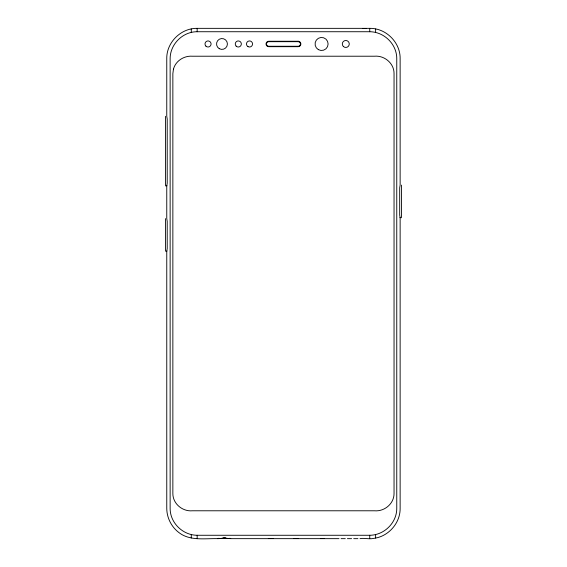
<?xml version="1.0" encoding="UTF-8"?>
<svg xmlns="http://www.w3.org/2000/svg" width="567" height="567" viewBox="0 0 567 567"><rect width="100%" height="100%" fill="white"/><g stroke="black" fill="none" stroke-linecap="round" stroke-linejoin="round"><path stroke-width="0.85" d="M191.242 538.005L191.313 534.504M375.588 32.496L375.659 28.995M360.017 538.65C364.298 537.743 369.131 539.486 373.71 538.388C388.395 536.63 400.394 523.093 400.139 508.252L400.139 217.756L399.685 215.035L399.685 187.819L400.139 185.097L400.139 58.748C400.5 42.475 385.964 28.052 369.741 28.35L197.16 28.35C180.937 28.052 166.4 42.475 166.762 58.748L166.762 116.306L167.215 119.027L167.215 183.247L166.762 185.969L166.762 218.621L167.215 221.343L167.215 248.559L166.762 251.28L166.762 508.252C166.769 517.565 171.262 526.693 178.655 532.37C189.739 541.244 204.963 538.296 217.997 538.65L224.369 538.126L230.748 538.65L338.988 538.65M166.861 185.6L166.762 185.969M166.861 250.912L166.762 251.28M268.319 538.388L268.701 538.65M269.368 538.423L270.48 538.622M217.997 538.65L218.897 538.267M219.656 538.366L218.933 538.6L220.52 538.508A5.422 0.659 0 0 1 228.225 538.508L229.812 538.6L229.082 538.366M197.16 31.731C182.694 31.632 170.05 44.29 170.135 58.748L170.135 508.252C169.987 522.795 182.787 535.234 197.16 535.269L369.741 535.269C384.107 535.234 396.907 522.795 396.758 508.252L396.758 58.748C396.907 44.205 384.107 31.766 369.741 31.731L197.16 31.731L197.16 28.35M298.199 538.65L298.582 538.388M270.82 538.558L273.507 538.466M293.394 538.466L296.08 538.558M296.421 538.622L297.533 538.423M229.848 538.267L230.748 538.558M400.139 217.756L400.04 217.388M375.588 534.504L375.659 538.005M191.242 28.995L191.313 32.496M401.443 185.097L401.443 217.756M369.741 28.35L369.741 31.731M369.741 535.269L369.741 538.65M357.912 538.65L353.709 538.65M351.604 538.65L347.401 538.65M345.296 538.65L341.093 538.65M197.16 535.269L197.16 538.65M165.557 116.306L165.557 185.969M165.557 218.621L165.557 251.28M222.966 537.906A5.351 1.084 0 0 1 225.779 537.906M173.452 69.124L172.857 73.632L172.857 493.368C172.694 503.659 182.482 511.746 192.475 510.782L374.426 510.782C384.412 511.739 394.2 503.659 394.044 493.368L394.044 73.632C394.2 63.341 384.412 55.254 374.426 56.218L192.475 56.218C184.091 55.545 175.65 60.846 173.452 69.124M320.745 538.459L323.899 538.515L320.745 538.459M366.254 28.492L363.05 28.492L366.254 28.492M298.143 41.249L268.758 41.249A2.722 2.722 0 0 0 266.036 43.971A2.722 2.722 0 0 0 268.758 46.692L298.143 46.692A2.722 2.722 0 0 0 300.864 43.971A2.722 2.722 0 0 0 298.143 41.249M298.143 41.689L268.758 41.689A2.289 2.289 0 0 0 266.469 43.971A2.289 2.289 0 0 0 268.758 46.26L298.143 46.26A2.289 2.289 0 0 0 300.432 43.971A2.289 2.289 0 0 0 298.143 41.689M205.892 46.125A3.048 3.048 0 0 0 210.988 44.758A3.048 3.048 0 0 0 207.253 41.03A3.048 3.048 0 0 0 205.892 46.125M219.259 48.684A5.443 5.443 0 0 0 227.417 43.971A5.443 5.443 0 0 0 219.259 39.258A5.443 5.443 0 0 0 219.259 48.684M236.148 46.125A3.048 3.048 0 0 0 241.251 44.758A3.048 3.048 0 0 0 237.516 41.03A3.048 3.048 0 0 0 236.148 46.125M343.333 46.437A3.48 3.48 0 0 0 349.159 44.871A3.48 3.48 0 0 0 344.892 40.604A3.48 3.48 0 0 0 343.333 46.437M247.992 46.614A3.048 3.048 0 0 0 252.563 43.971A3.048 3.048 0 0 0 247.992 41.334A3.048 3.048 0 0 0 247.992 46.614M318.328 49.62A6.52 6.52 0 0 0 328.109 43.971A6.52 6.52 0 0 0 318.328 38.322A6.52 6.52 0 0 0 318.328 49.62"/></g></svg>
